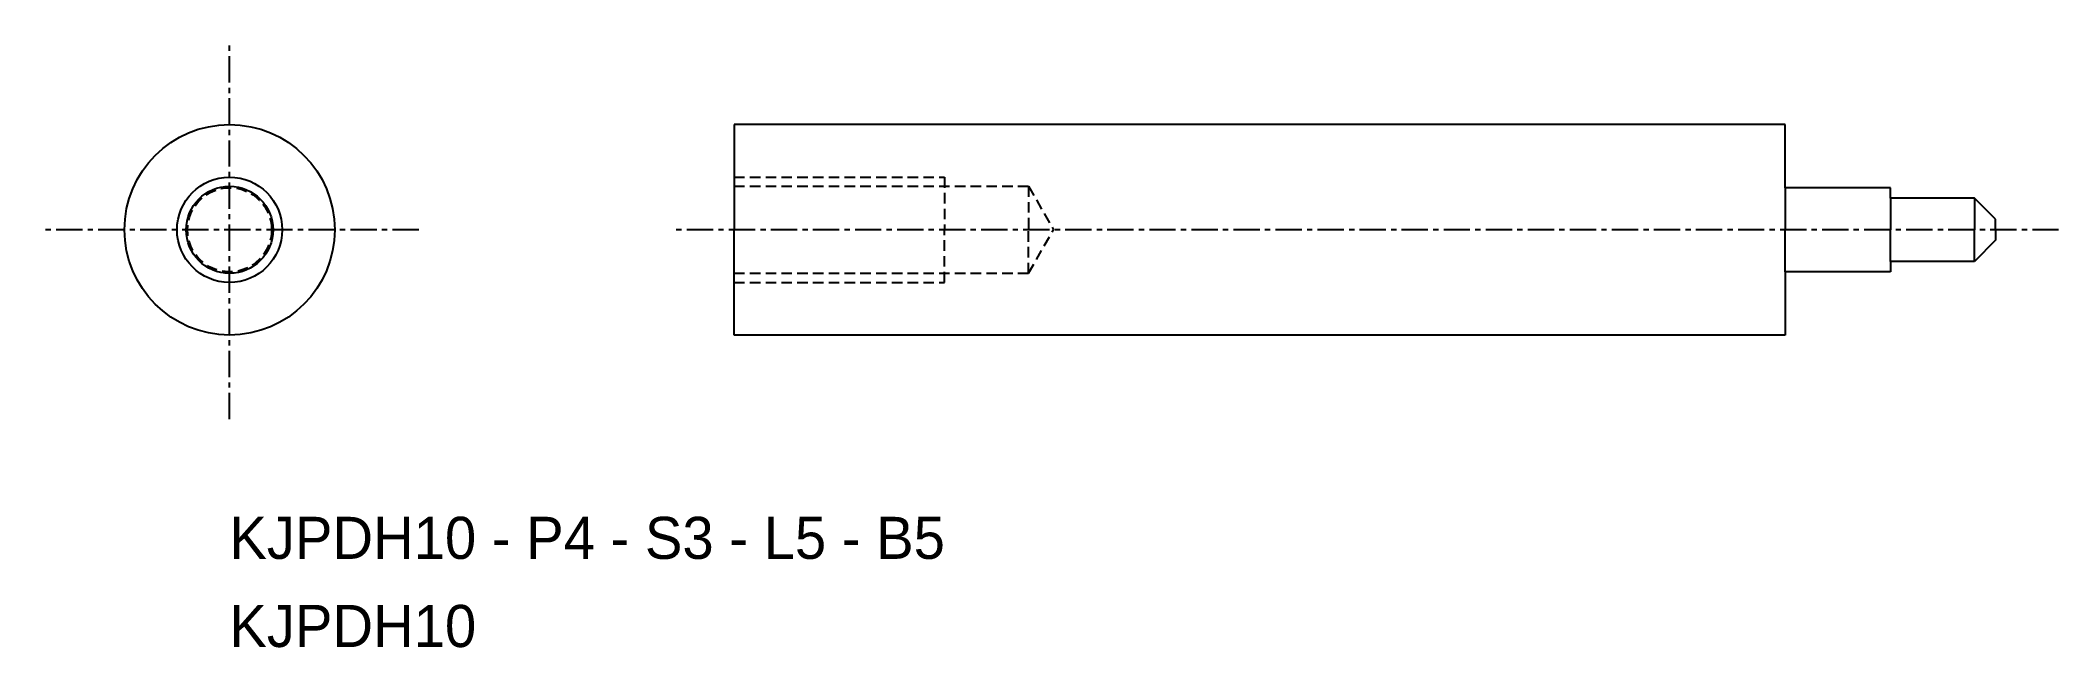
# Model space of a CAD drawing. Extents: x -33 to 63, y 30.1 to 59.
import ezdxf

# ---------------------------------------------------------------- set-up
doc = ezdxf.new("R2010")
doc.units = 0
doc.linetypes.add('CENTER', pattern=[2, 1.25, -0.25, 0.25, -0.25])
doc.linetypes.add('DASHED', pattern=[0.75, 0.5, -0.25])
doc.layers.get('0').update_dxf_attribs({"linetype": 'CONTINUOUS'})
doc.layers.add('CENTER', color=1, linetype='CENTER')

msp = doc.modelspace()

# ---------------------------------------------------------------- linework, layer by layer
at = {"color": 7, "linetype": 'CONTINUOUS'}
for p, q in [((0, 55), (0, 50)), ((50, 55), (0, 55)), ((50, 52), (50, 55)), ((55, 52), (50, 52)), ((50, 52), (50, 50)), ((55, 51.5), (55, 52)), ((59, 51.5), (55, 51.5)), ((55, 51.5), (55, 50)), ((60, 50.5), (59, 51.5)), ((59, 51.5), (59, 50)), ((0, 45), (0, 50)), ((50, 48), (50, 50)), ((55, 48.5), (55, 50)), ((59, 48.5), (59, 50)), ((60, 50), (60, 50.5)), ((60, 50), (60, 49.5)), ((60, 49.5), (59, 48.5)), ((55, 48), (50, 48)), ((50, 48), (50, 45)), ((59, 48.5), (55, 48.5)), ((55, 48.5), (55, 48)), ((50, 45), (0, 45))]:
    msp.add_line(p, q, dxfattribs=at)
at = {"color": 3, "linetype": 'DASHED'}
for p, q in [((0, 52.5), (10, 52.5)), ((0, 52.067), (14, 52.067)), ((10, 52.5), (10, 50)), ((14, 52.067), (14, 50)), ((14, 52.067), (15.193, 50)), ((10, 47.5), (10, 50)), ((14, 47.933), (15.193, 50)), ((14, 47.933), (14, 50)), ((0, 47.933), (14, 47.933)), ((0, 47.5), (10, 47.5))]:
    msp.add_line(p, q, dxfattribs=at)
at = {"color": 7, "linetype": 'CONTINUOUS'}
for radius in [5, 2.067]:
    msp.add_circle((-24, 50), radius, dxfattribs=at)
at = {"color": 3, "linetype": 'CONTINUOUS'}
msp.add_circle((-24, 50), 2.5, dxfattribs=at)
at = {"color": 3, "linetype": 'DASHED'}
msp.add_circle((-24, 50), 2, dxfattribs=at)
at = {"layer": 'CENTER', "color": 1, "linetype": 'CENTER'}
for p, q in [((-24, 41), (-24, 59)), ((-15, 50), (-33, 50)), ((63, 50), (-3, 50))]:
    msp.add_line(p, q, dxfattribs=at)

# ---------------------------------------------------------------- texts
at = {"color": 7, "linetype": 'CONTINUOUS'}
for s, p in [('KJPDH10 - P4 - S3 - L5 - B5', (-24.011, 34.361)), ('KJPDH10', (-24.011, 30.174))]:
    msp.add_text(s, height=2, dxfattribs=at).set_placement(p)

doc.saveas('drawing.dxf')
